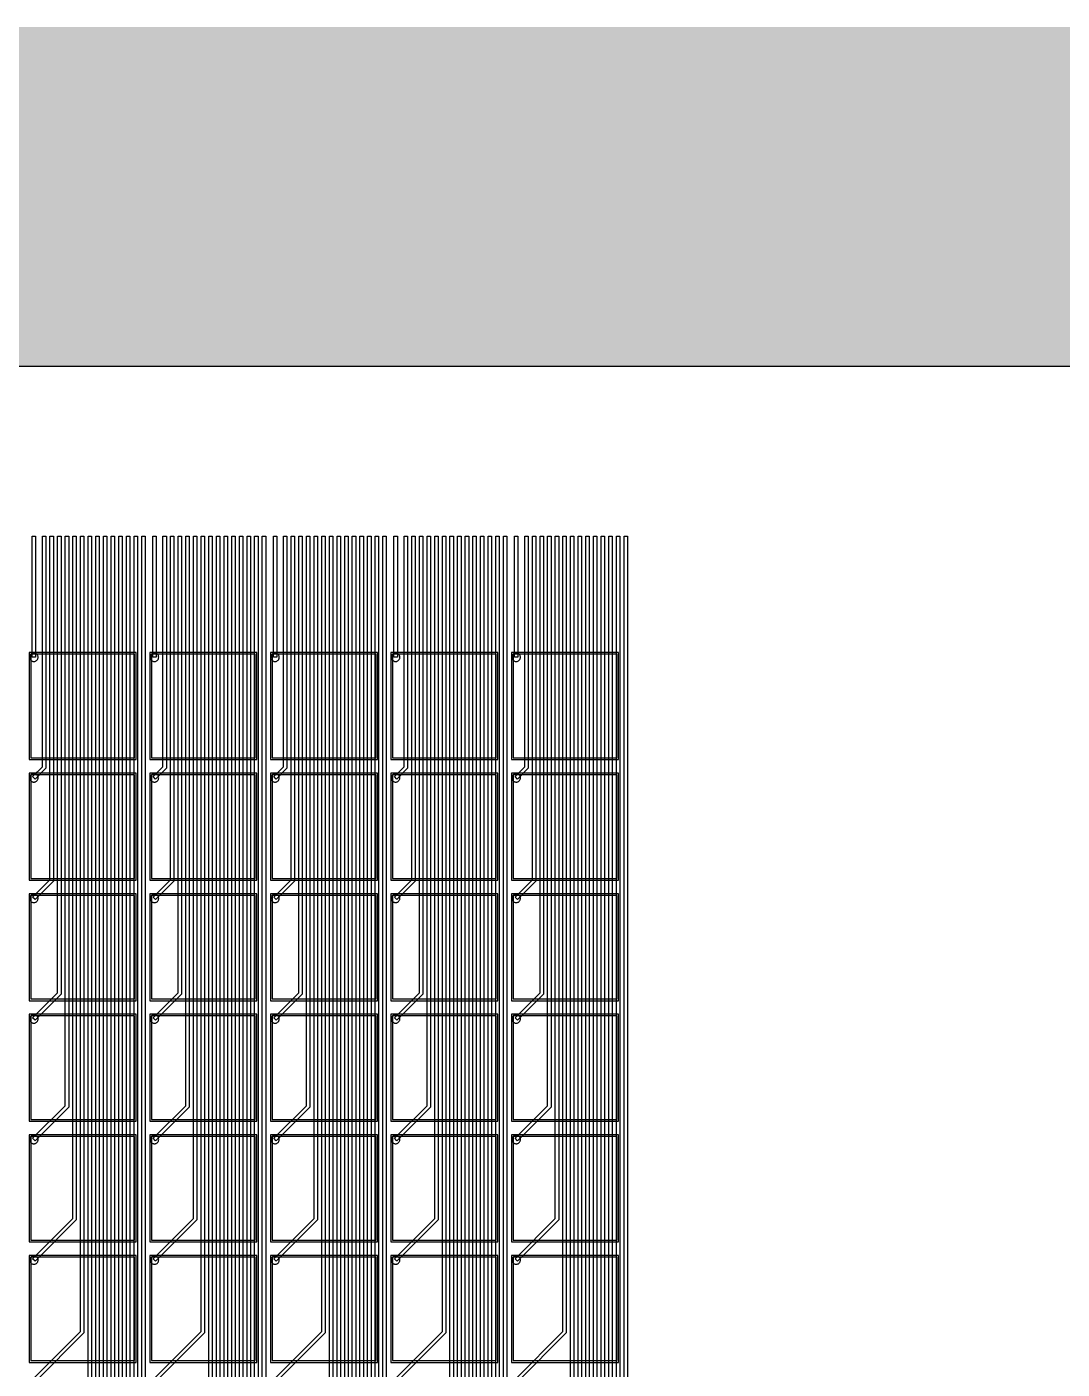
# Model space of a CAD drawing. Header units: metres. Extents: x -1210 to 4965, y 111 to 1966.
# Drawn here: x 3407 to 4016, y 1175 to 1966 of the extents above; entities that cross this region are included whole.
import ezdxf

# ---------------------------------------------------------------- set-up
doc = ezdxf.new("R2010")
doc.units = ezdxf.units.M
for name, color, linetype in [('Etching', 1, 'CONTINUOUS'), ('EtchingPad', 2, 'CONTINUOUS'), ('Metal1', 4, 'CONTINUOUS'), ('Metal2', 3, 'CONTINUOUS'), ('Polyimide', 7, 'CONTINUOUS'), ('Polyimide_Negative', 5, 'CONTINUOUS')]:
    doc.layers.add(name, color=color, linetype=linetype)

msp = doc.modelspace()

# ---------------------------------------------------------------- hatches: boundary and pattern name
at = {"layer": 'Polyimide_Negative'}
h = msp.add_hatch(color=5, dxfattribs=at)
h.paths.add_polyline_path([(-1210.25, 1965.5), (4965.25, 1965.5), (4965.25, 320), (1697, 320), (1697, 391), (-14.06, 391), (-19.65, 378.65), (-34.47, 350.95), (-51.06, 324.27), (-69.36, 298.73), (-89.29, 274.44), (-110.76, 251.51), (-133.69, 230.04), (-157.98, 210.11), (-183.52, 191.81), (-210.2, 175.22), (-237.9, 160.4), (-266.52, 147.44), (-295.92, 136.37), (-325.99, 127.25), (-356.59, 120.12), (-387.58, 115), (-418.85, 111.92), (-450.25, 110.89), (-481.65, 111.92), (-512.92, 115), (-543.91, 120.12), (-574.51, 127.25), (-604.58, 136.37), (-633.98, 147.44), (-662.6, 160.4), (-690.3, 175.22), (-716.98, 191.81), (-742.52, 210.11), (-766.81, 230.04), (-789.74, 251.51), (-811.21, 274.44), (-831.14, 298.73), (-849.44, 324.27), (-866.03, 350.95), (-880.85, 378.65), (-886.44, 391), (-1210.25, 391), (-1210.25, 1965.5)])
h.paths.add_polyline_path([(-730.25, 591), (-729.65, 572.69), (-727.85, 554.45), (-724.87, 536.37), (-720.71, 518.53), (-715.39, 501), (-708.94, 483.85), (-701.37, 467.16), (-692.74, 451), (-683.06, 435.44), (-672.39, 420.55), (-660.77, 406.38), (-648.24, 393.01), (-634.87, 380.48), (-620.7, 368.86), (-605.81, 358.19), (-590.25, 348.51), (-574.09, 339.88), (-557.4, 332.31), (-540.25, 325.86), (-522.72, 320.54), (-504.88, 316.38), (-486.8, 313.4), (-468.56, 311.6), (-450.25, 311), (-431.94, 311.6), (-413.7, 313.4), (-395.62, 316.38), (-377.78, 320.54), (-360.25, 325.86), (-343.1, 332.31), (-326.41, 339.88), (-310.25, 348.51), (-294.69, 358.19), (-279.8, 368.86), (-265.63, 380.48), (-252.26, 393.01), (-239.73, 406.38), (-228.11, 420.55), (-217.44, 435.44), (-207.76, 451), (-199.13, 467.16), (-191.56, 483.85), (-185.11, 501), (-179.79, 518.53), (-175.63, 536.37), (-172.65, 554.45), (-170.85, 572.69), (-170.25, 591), (1897, 591), (1897, 520), (3920.25, 520), (3920.86, 538.64), (3922.69, 557.2), (3925.73, 575.6), (3929.96, 593.76), (3935.37, 611.61), (3941.94, 629.06), (3949.64, 646.05), (3958.43, 662.5), (3968.28, 678.34), (3979.14, 693.5), (3990.98, 707.91), (4003.72, 721.53), (4017.34, 734.27), (4031.75, 746.11), (4046.91, 756.97), (4062.75, 766.82), (4079.2, 775.61), (4096.19, 783.31), (4113.64, 789.88), (4131.49, 795.29), (4149.65, 799.52), (4168.05, 802.56), (4186.61, 804.39), (4205.25, 805), (4223.89, 804.39), (4242.45, 802.56), (4260.85, 799.52), (4279.01, 795.29), (4296.86, 789.88), (4314.31, 783.31), (4331.3, 775.61), (4347.75, 766.82), (4363.59, 756.97), (4378.75, 746.11), (4393.16, 734.27), (4406.78, 721.53), (4419.52, 707.91), (4431.36, 693.5), (4442.22, 678.34), (4452.07, 662.5), (4460.86, 646.05), (4468.56, 629.06), (4475.13, 611.61), (4480.54, 593.76), (4484.77, 575.6), (4487.81, 557.2), (4489.64, 538.64), (4490.25, 520), (4765.25, 520), (4765.25, 1765.5), (-1010.25, 1765.5), (-1010.25, 591), (-730.25, 591)], flags=0)

# ---------------------------------------------------------------- linework, layer by layer
at = {"layer": 'Etching'}
for points in [[(3413.25, 1594.25), (3413.23, 1594.58), (3413.16, 1594.9), (3413.06, 1595.21), (3412.92, 1595.5), (3412.73, 1595.77), (3412.52, 1596.02), (3412.27, 1596.23), (3412, 1596.42), (3411.71, 1596.56), (3411.4, 1596.66), (3411.08, 1596.73), (3410.75, 1596.75), (3410.42, 1596.73), (3410.1, 1596.66), (3409.79, 1596.56), (3409.5, 1596.42), (3409.23, 1596.23), (3408.98, 1596.02), (3408.77, 1595.77), (3408.58, 1595.5), (3408.44, 1595.21), (3408.34, 1594.9), (3408.27, 1594.58), (3408.25, 1594.25), (3408.27, 1593.92), (3408.34, 1593.6), (3408.44, 1593.29), (3408.58, 1593), (3408.77, 1592.73), (3408.98, 1592.48), (3409.23, 1592.27), (3409.5, 1592.08), (3409.79, 1591.94), (3410.1, 1591.84), (3410.42, 1591.77), (3410.75, 1591.75), (3411.08, 1591.77), (3411.4, 1591.84), (3411.71, 1591.94), (3412, 1592.08), (3412.27, 1592.27), (3412.52, 1592.48), (3412.73, 1592.73), (3412.92, 1593), (3413.06, 1593.29), (3413.16, 1593.6), (3413.23, 1593.92), (3413.25, 1594.25)], [(3484.25, 1594.25), (3484.23, 1594.58), (3484.16, 1594.9), (3484.06, 1595.21), (3483.92, 1595.5), (3483.73, 1595.77), (3483.52, 1596.02), (3483.27, 1596.23), (3483, 1596.42), (3482.71, 1596.56), (3482.4, 1596.66), (3482.08, 1596.73), (3481.75, 1596.75), (3481.42, 1596.73), (3481.1, 1596.66), (3480.79, 1596.56), (3480.5, 1596.42), (3480.23, 1596.23), (3479.98, 1596.02), (3479.77, 1595.77), (3479.58, 1595.5), (3479.44, 1595.21), (3479.34, 1594.9), (3479.27, 1594.58), (3479.25, 1594.25), (3479.27, 1593.92), (3479.34, 1593.6), (3479.44, 1593.29), (3479.58, 1593), (3479.77, 1592.73), (3479.98, 1592.48), (3480.23, 1592.27), (3480.5, 1592.08), (3480.79, 1591.94), (3481.1, 1591.84), (3481.42, 1591.77), (3481.75, 1591.75), (3482.08, 1591.77), (3482.4, 1591.84), (3482.71, 1591.94), (3483, 1592.08), (3483.27, 1592.27), (3483.52, 1592.48), (3483.73, 1592.73), (3483.92, 1593), (3484.06, 1593.29), (3484.16, 1593.6), (3484.23, 1593.92), (3484.25, 1594.25)], [(3555.25, 1594.25), (3555.23, 1594.58), (3555.16, 1594.9), (3555.06, 1595.21), (3554.92, 1595.5), (3554.73, 1595.77), (3554.52, 1596.02), (3554.27, 1596.23), (3554, 1596.42), (3553.71, 1596.56), (3553.4, 1596.66), (3553.08, 1596.73), (3552.75, 1596.75), (3552.42, 1596.73), (3552.1, 1596.66), (3551.79, 1596.56), (3551.5, 1596.42), (3551.23, 1596.23), (3550.98, 1596.02), (3550.77, 1595.77), (3550.58, 1595.5), (3550.44, 1595.21), (3550.34, 1594.9), (3550.27, 1594.58), (3550.25, 1594.25), (3550.27, 1593.92), (3550.34, 1593.6), (3550.44, 1593.29), (3550.58, 1593), (3550.77, 1592.73), (3550.98, 1592.48), (3551.23, 1592.27), (3551.5, 1592.08), (3551.79, 1591.94), (3552.1, 1591.84), (3552.42, 1591.77), (3552.75, 1591.75), (3553.08, 1591.77), (3553.4, 1591.84), (3553.71, 1591.94), (3554, 1592.08), (3554.27, 1592.27), (3554.52, 1592.48), (3554.73, 1592.73), (3554.92, 1593), (3555.06, 1593.29), (3555.16, 1593.6), (3555.23, 1593.92), (3555.25, 1594.25)], [(3626.25, 1594.25), (3626.23, 1594.58), (3626.16, 1594.9), (3626.06, 1595.21), (3625.92, 1595.5), (3625.73, 1595.77), (3625.52, 1596.02), (3625.27, 1596.23), (3625, 1596.42), (3624.71, 1596.56), (3624.4, 1596.66), (3624.08, 1596.73), (3623.75, 1596.75), (3623.42, 1596.73), (3623.1, 1596.66), (3622.79, 1596.56), (3622.5, 1596.42), (3622.23, 1596.23), (3621.98, 1596.02), (3621.77, 1595.77), (3621.58, 1595.5), (3621.44, 1595.21), (3621.34, 1594.9), (3621.27, 1594.58), (3621.25, 1594.25), (3621.27, 1593.92), (3621.34, 1593.6), (3621.44, 1593.29), (3621.58, 1593), (3621.77, 1592.73), (3621.98, 1592.48), (3622.23, 1592.27), (3622.5, 1592.08), (3622.79, 1591.94), (3623.1, 1591.84), (3623.42, 1591.77), (3623.75, 1591.75), (3624.08, 1591.77), (3624.4, 1591.84), (3624.71, 1591.94), (3625, 1592.08), (3625.27, 1592.27), (3625.52, 1592.48), (3625.73, 1592.73), (3625.92, 1593), (3626.06, 1593.29), (3626.16, 1593.6), (3626.23, 1593.92), (3626.25, 1594.25)], [(3697.25, 1594.25), (3697.23, 1594.58), (3697.16, 1594.9), (3697.06, 1595.21), (3696.92, 1595.5), (3696.73, 1595.77), (3696.52, 1596.02), (3696.27, 1596.23), (3696, 1596.42), (3695.71, 1596.56), (3695.4, 1596.66), (3695.08, 1596.73), (3694.75, 1596.75), (3694.42, 1596.73), (3694.1, 1596.66), (3693.79, 1596.56), (3693.5, 1596.42), (3693.23, 1596.23), (3692.98, 1596.02), (3692.77, 1595.77), (3692.58, 1595.5), (3692.44, 1595.21), (3692.34, 1594.9), (3692.27, 1594.58), (3692.25, 1594.25), (3692.27, 1593.92), (3692.34, 1593.6), (3692.44, 1593.29), (3692.58, 1593), (3692.77, 1592.73), (3692.98, 1592.48), (3693.23, 1592.27), (3693.5, 1592.08), (3693.79, 1591.94), (3694.1, 1591.84), (3694.42, 1591.77), (3694.75, 1591.75), (3695.08, 1591.77), (3695.4, 1591.84), (3695.71, 1591.94), (3696, 1592.08), (3696.27, 1592.27), (3696.52, 1592.48), (3696.73, 1592.73), (3696.92, 1593), (3697.06, 1593.29), (3697.16, 1593.6), (3697.23, 1593.92), (3697.25, 1594.25)], [(3413.25, 1523.25), (3413.23, 1523.58), (3413.16, 1523.9), (3413.06, 1524.21), (3412.92, 1524.5), (3412.73, 1524.77), (3412.52, 1525.02), (3412.27, 1525.23), (3412, 1525.42), (3411.71, 1525.56), (3411.4, 1525.66), (3411.08, 1525.73), (3410.75, 1525.75), (3410.42, 1525.73), (3410.1, 1525.66), (3409.79, 1525.56), (3409.5, 1525.42), (3409.23, 1525.23), (3408.98, 1525.02), (3408.77, 1524.77), (3408.58, 1524.5), (3408.44, 1524.21), (3408.34, 1523.9), (3408.27, 1523.58), (3408.25, 1523.25), (3408.27, 1522.92), (3408.34, 1522.6), (3408.44, 1522.29), (3408.58, 1522), (3408.77, 1521.73), (3408.98, 1521.48), (3409.23, 1521.27), (3409.5, 1521.08), (3409.79, 1520.94), (3410.1, 1520.84), (3410.42, 1520.77), (3410.75, 1520.75), (3411.08, 1520.77), (3411.4, 1520.84), (3411.71, 1520.94), (3412, 1521.08), (3412.27, 1521.27), (3412.52, 1521.48), (3412.73, 1521.73), (3412.92, 1522), (3413.06, 1522.29), (3413.16, 1522.6), (3413.23, 1522.92), (3413.25, 1523.25)], [(3484.25, 1523.25), (3484.23, 1523.58), (3484.16, 1523.9), (3484.06, 1524.21), (3483.92, 1524.5), (3483.73, 1524.77), (3483.52, 1525.02), (3483.27, 1525.23), (3483, 1525.42), (3482.71, 1525.56), (3482.4, 1525.66), (3482.08, 1525.73), (3481.75, 1525.75), (3481.42, 1525.73), (3481.1, 1525.66), (3480.79, 1525.56), (3480.5, 1525.42), (3480.23, 1525.23), (3479.98, 1525.02), (3479.77, 1524.77), (3479.58, 1524.5), (3479.44, 1524.21), (3479.34, 1523.9), (3479.27, 1523.58), (3479.25, 1523.25), (3479.27, 1522.92), (3479.34, 1522.6), (3479.44, 1522.29), (3479.58, 1522), (3479.77, 1521.73), (3479.98, 1521.48), (3480.23, 1521.27), (3480.5, 1521.08), (3480.79, 1520.94), (3481.1, 1520.84), (3481.42, 1520.77), (3481.75, 1520.75), (3482.08, 1520.77), (3482.4, 1520.84), (3482.71, 1520.94), (3483, 1521.08), (3483.27, 1521.27), (3483.52, 1521.48), (3483.73, 1521.73), (3483.92, 1522), (3484.06, 1522.29), (3484.16, 1522.6), (3484.23, 1522.92), (3484.25, 1523.25)], [(3555.25, 1523.25), (3555.23, 1523.58), (3555.16, 1523.9), (3555.06, 1524.21), (3554.92, 1524.5), (3554.73, 1524.77), (3554.52, 1525.02), (3554.27, 1525.23), (3554, 1525.42), (3553.71, 1525.56), (3553.4, 1525.66), (3553.08, 1525.73), (3552.75, 1525.75), (3552.42, 1525.73), (3552.1, 1525.66), (3551.79, 1525.56), (3551.5, 1525.42), (3551.23, 1525.23), (3550.98, 1525.02), (3550.77, 1524.77), (3550.58, 1524.5), (3550.44, 1524.21), (3550.34, 1523.9), (3550.27, 1523.58), (3550.25, 1523.25), (3550.27, 1522.92), (3550.34, 1522.6), (3550.44, 1522.29), (3550.58, 1522), (3550.77, 1521.73), (3550.98, 1521.48), (3551.23, 1521.27), (3551.5, 1521.08), (3551.79, 1520.94), (3552.1, 1520.84), (3552.42, 1520.77), (3552.75, 1520.75), (3553.08, 1520.77), (3553.4, 1520.84), (3553.71, 1520.94), (3554, 1521.08), (3554.27, 1521.27), (3554.52, 1521.48), (3554.73, 1521.73), (3554.92, 1522), (3555.06, 1522.29), (3555.16, 1522.6), (3555.23, 1522.92), (3555.25, 1523.25)], [(3626.25, 1523.25), (3626.23, 1523.58), (3626.16, 1523.9), (3626.06, 1524.21), (3625.92, 1524.5), (3625.73, 1524.77), (3625.52, 1525.02), (3625.27, 1525.23), (3625, 1525.42), (3624.71, 1525.56), (3624.4, 1525.66), (3624.08, 1525.73), (3623.75, 1525.75), (3623.42, 1525.73), (3623.1, 1525.66), (3622.79, 1525.56), (3622.5, 1525.42), (3622.23, 1525.23), (3621.98, 1525.02), (3621.77, 1524.77), (3621.58, 1524.5), (3621.44, 1524.21), (3621.34, 1523.9), (3621.27, 1523.58), (3621.25, 1523.25), (3621.27, 1522.92), (3621.34, 1522.6), (3621.44, 1522.29), (3621.58, 1522), (3621.77, 1521.73), (3621.98, 1521.48), (3622.23, 1521.27), (3622.5, 1521.08), (3622.79, 1520.94), (3623.1, 1520.84), (3623.42, 1520.77), (3623.75, 1520.75), (3624.08, 1520.77), (3624.4, 1520.84), (3624.71, 1520.94), (3625, 1521.08), (3625.27, 1521.27), (3625.52, 1521.48), (3625.73, 1521.73), (3625.92, 1522), (3626.06, 1522.29), (3626.16, 1522.6), (3626.23, 1522.92), (3626.25, 1523.25)], [(3697.25, 1523.25), (3697.23, 1523.58), (3697.16, 1523.9), (3697.06, 1524.21), (3696.92, 1524.5), (3696.73, 1524.77), (3696.52, 1525.02), (3696.27, 1525.23), (3696, 1525.42), (3695.71, 1525.56), (3695.4, 1525.66), (3695.08, 1525.73), (3694.75, 1525.75), (3694.42, 1525.73), (3694.1, 1525.66), (3693.79, 1525.56), (3693.5, 1525.42), (3693.23, 1525.23), (3692.98, 1525.02), (3692.77, 1524.77), (3692.58, 1524.5), (3692.44, 1524.21), (3692.34, 1523.9), (3692.27, 1523.58), (3692.25, 1523.25), (3692.27, 1522.92), (3692.34, 1522.6), (3692.44, 1522.29), (3692.58, 1522), (3692.77, 1521.73), (3692.98, 1521.48), (3693.23, 1521.27), (3693.5, 1521.08), (3693.79, 1520.94), (3694.1, 1520.84), (3694.42, 1520.77), (3694.75, 1520.75), (3695.08, 1520.77), (3695.4, 1520.84), (3695.71, 1520.94), (3696, 1521.08), (3696.27, 1521.27), (3696.52, 1521.48), (3696.73, 1521.73), (3696.92, 1522), (3697.06, 1522.29), (3697.16, 1522.6), (3697.23, 1522.92), (3697.25, 1523.25)], [(3413.25, 1452.25), (3413.23, 1452.58), (3413.16, 1452.9), (3413.06, 1453.21), (3412.92, 1453.5), (3412.73, 1453.77), (3412.52, 1454.02), (3412.27, 1454.23), (3412, 1454.42), (3411.71, 1454.56), (3411.4, 1454.66), (3411.08, 1454.73), (3410.75, 1454.75), (3410.42, 1454.73), (3410.1, 1454.66), (3409.79, 1454.56), (3409.5, 1454.42), (3409.23, 1454.23), (3408.98, 1454.02), (3408.77, 1453.77), (3408.58, 1453.5), (3408.44, 1453.21), (3408.34, 1452.9), (3408.27, 1452.58), (3408.25, 1452.25), (3408.27, 1451.92), (3408.34, 1451.6), (3408.44, 1451.29), (3408.58, 1451), (3408.77, 1450.73), (3408.98, 1450.48), (3409.23, 1450.27), (3409.5, 1450.08), (3409.79, 1449.94), (3410.1, 1449.84), (3410.42, 1449.77), (3410.75, 1449.75), (3411.08, 1449.77), (3411.4, 1449.84), (3411.71, 1449.94), (3412, 1450.08), (3412.27, 1450.27), (3412.52, 1450.48), (3412.73, 1450.73), (3412.92, 1451), (3413.06, 1451.29), (3413.16, 1451.6), (3413.23, 1451.92), (3413.25, 1452.25)], [(3484.25, 1452.25), (3484.23, 1452.58), (3484.16, 1452.9), (3484.06, 1453.21), (3483.92, 1453.5), (3483.73, 1453.77), (3483.52, 1454.02), (3483.27, 1454.23), (3483, 1454.42), (3482.71, 1454.56), (3482.4, 1454.66), (3482.08, 1454.73), (3481.75, 1454.75), (3481.42, 1454.73), (3481.1, 1454.66), (3480.79, 1454.56), (3480.5, 1454.42), (3480.23, 1454.23), (3479.98, 1454.02), (3479.77, 1453.77), (3479.58, 1453.5), (3479.44, 1453.21), (3479.34, 1452.9), (3479.27, 1452.58), (3479.25, 1452.25), (3479.27, 1451.92), (3479.34, 1451.6), (3479.44, 1451.29), (3479.58, 1451), (3479.77, 1450.73), (3479.98, 1450.48), (3480.23, 1450.27), (3480.5, 1450.08), (3480.79, 1449.94), (3481.1, 1449.84), (3481.42, 1449.77), (3481.75, 1449.75), (3482.08, 1449.77), (3482.4, 1449.84), (3482.71, 1449.94), (3483, 1450.08), (3483.27, 1450.27), (3483.52, 1450.48), (3483.73, 1450.73), (3483.92, 1451), (3484.06, 1451.29), (3484.16, 1451.6), (3484.23, 1451.92), (3484.25, 1452.25)], [(3555.25, 1452.25), (3555.23, 1452.58), (3555.16, 1452.9), (3555.06, 1453.21), (3554.92, 1453.5), (3554.73, 1453.77), (3554.52, 1454.02), (3554.27, 1454.23), (3554, 1454.42), (3553.71, 1454.56), (3553.4, 1454.66), (3553.08, 1454.73), (3552.75, 1454.75), (3552.42, 1454.73), (3552.1, 1454.66), (3551.79, 1454.56), (3551.5, 1454.42), (3551.23, 1454.23), (3550.98, 1454.02), (3550.77, 1453.77), (3550.58, 1453.5), (3550.44, 1453.21), (3550.34, 1452.9), (3550.27, 1452.58), (3550.25, 1452.25), (3550.27, 1451.92), (3550.34, 1451.6), (3550.44, 1451.29), (3550.58, 1451), (3550.77, 1450.73), (3550.98, 1450.48), (3551.23, 1450.27), (3551.5, 1450.08), (3551.79, 1449.94), (3552.1, 1449.84), (3552.42, 1449.77), (3552.75, 1449.75), (3553.08, 1449.77), (3553.4, 1449.84), (3553.71, 1449.94), (3554, 1450.08), (3554.27, 1450.27), (3554.52, 1450.48), (3554.73, 1450.73), (3554.92, 1451), (3555.06, 1451.29), (3555.16, 1451.6), (3555.23, 1451.92), (3555.25, 1452.25)], [(3626.25, 1452.25), (3626.23, 1452.58), (3626.16, 1452.9), (3626.06, 1453.21), (3625.92, 1453.5), (3625.73, 1453.77), (3625.52, 1454.02), (3625.27, 1454.23), (3625, 1454.42), (3624.71, 1454.56), (3624.4, 1454.66), (3624.08, 1454.73), (3623.75, 1454.75), (3623.42, 1454.73), (3623.1, 1454.66), (3622.79, 1454.56), (3622.5, 1454.42), (3622.23, 1454.23), (3621.98, 1454.02), (3621.77, 1453.77), (3621.58, 1453.5), (3621.44, 1453.21), (3621.34, 1452.9), (3621.27, 1452.58), (3621.25, 1452.25), (3621.27, 1451.92), (3621.34, 1451.6), (3621.44, 1451.29), (3621.58, 1451), (3621.77, 1450.73), (3621.98, 1450.48), (3622.23, 1450.27), (3622.5, 1450.08), (3622.79, 1449.94), (3623.1, 1449.84), (3623.42, 1449.77), (3623.75, 1449.75), (3624.08, 1449.77), (3624.4, 1449.84), (3624.71, 1449.94), (3625, 1450.08), (3625.27, 1450.27), (3625.52, 1450.48), (3625.73, 1450.73), (3625.92, 1451), (3626.06, 1451.29), (3626.16, 1451.6), (3626.23, 1451.92), (3626.25, 1452.25)], [(3697.25, 1452.25), (3697.23, 1452.58), (3697.16, 1452.9), (3697.06, 1453.21), (3696.92, 1453.5), (3696.73, 1453.77), (3696.52, 1454.02), (3696.27, 1454.23), (3696, 1454.42), (3695.71, 1454.56), (3695.4, 1454.66), (3695.08, 1454.73), (3694.75, 1454.75), (3694.42, 1454.73), (3694.1, 1454.66), (3693.79, 1454.56), (3693.5, 1454.42), (3693.23, 1454.23), (3692.98, 1454.02), (3692.77, 1453.77), (3692.58, 1453.5), (3692.44, 1453.21), (3692.34, 1452.9), (3692.27, 1452.58), (3692.25, 1452.25), (3692.27, 1451.92), (3692.34, 1451.6), (3692.44, 1451.29), (3692.58, 1451), (3692.77, 1450.73), (3692.98, 1450.48), (3693.23, 1450.27), (3693.5, 1450.08), (3693.79, 1449.94), (3694.1, 1449.84), (3694.42, 1449.77), (3694.75, 1449.75), (3695.08, 1449.77), (3695.4, 1449.84), (3695.71, 1449.94), (3696, 1450.08), (3696.27, 1450.27), (3696.52, 1450.48), (3696.73, 1450.73), (3696.92, 1451), (3697.06, 1451.29), (3697.16, 1451.6), (3697.23, 1451.92), (3697.25, 1452.25)], [(3413.25, 1381.25), (3413.23, 1381.58), (3413.16, 1381.9), (3413.06, 1382.21), (3412.92, 1382.5), (3412.73, 1382.77), (3412.52, 1383.02), (3412.27, 1383.23), (3412, 1383.42), (3411.71, 1383.56), (3411.4, 1383.66), (3411.08, 1383.73), (3410.75, 1383.75), (3410.42, 1383.73), (3410.1, 1383.66), (3409.79, 1383.56), (3409.5, 1383.42), (3409.23, 1383.23), (3408.98, 1383.02), (3408.77, 1382.77), (3408.58, 1382.5), (3408.44, 1382.21), (3408.34, 1381.9), (3408.27, 1381.58), (3408.25, 1381.25), (3408.27, 1380.92), (3408.34, 1380.6), (3408.44, 1380.29), (3408.58, 1380), (3408.77, 1379.73), (3408.98, 1379.48), (3409.23, 1379.27), (3409.5, 1379.08), (3409.79, 1378.94), (3410.1, 1378.84), (3410.42, 1378.77), (3410.75, 1378.75), (3411.08, 1378.77), (3411.4, 1378.84), (3411.71, 1378.94), (3412, 1379.08), (3412.27, 1379.27), (3412.52, 1379.48), (3412.73, 1379.73), (3412.92, 1380), (3413.06, 1380.29), (3413.16, 1380.6), (3413.23, 1380.92), (3413.25, 1381.25)], [(3484.25, 1381.25), (3484.23, 1381.58), (3484.16, 1381.9), (3484.06, 1382.21), (3483.92, 1382.5), (3483.73, 1382.77), (3483.52, 1383.02), (3483.27, 1383.23), (3483, 1383.42), (3482.71, 1383.56), (3482.4, 1383.66), (3482.08, 1383.73), (3481.75, 1383.75), (3481.42, 1383.73), (3481.1, 1383.66), (3480.79, 1383.56), (3480.5, 1383.42), (3480.23, 1383.23), (3479.98, 1383.02), (3479.77, 1382.77), (3479.58, 1382.5), (3479.44, 1382.21), (3479.34, 1381.9), (3479.27, 1381.58), (3479.25, 1381.25), (3479.27, 1380.92), (3479.34, 1380.6), (3479.44, 1380.29), (3479.58, 1380), (3479.77, 1379.73), (3479.98, 1379.48), (3480.23, 1379.27), (3480.5, 1379.08), (3480.79, 1378.94), (3481.1, 1378.84), (3481.42, 1378.77), (3481.75, 1378.75), (3482.08, 1378.77), (3482.4, 1378.84), (3482.71, 1378.94), (3483, 1379.08), (3483.27, 1379.27), (3483.52, 1379.48), (3483.73, 1379.73), (3483.92, 1380), (3484.06, 1380.29), (3484.16, 1380.6), (3484.23, 1380.92), (3484.25, 1381.25)], [(3555.25, 1381.25), (3555.23, 1381.58), (3555.16, 1381.9), (3555.06, 1382.21), (3554.92, 1382.5), (3554.73, 1382.77), (3554.52, 1383.02), (3554.27, 1383.23), (3554, 1383.42), (3553.71, 1383.56), (3553.4, 1383.66), (3553.08, 1383.73), (3552.75, 1383.75), (3552.42, 1383.73), (3552.1, 1383.66), (3551.79, 1383.56), (3551.5, 1383.42), (3551.23, 1383.23), (3550.98, 1383.02), (3550.77, 1382.77), (3550.58, 1382.5), (3550.44, 1382.21), (3550.34, 1381.9), (3550.27, 1381.58), (3550.25, 1381.25), (3550.27, 1380.92), (3550.34, 1380.6), (3550.44, 1380.29), (3550.58, 1380), (3550.77, 1379.73), (3550.98, 1379.48), (3551.23, 1379.27), (3551.5, 1379.08), (3551.79, 1378.94), (3552.1, 1378.84), (3552.42, 1378.77), (3552.75, 1378.75), (3553.08, 1378.77), (3553.4, 1378.84), (3553.71, 1378.94), (3554, 1379.08), (3554.27, 1379.27), (3554.52, 1379.48), (3554.73, 1379.73), (3554.92, 1380), (3555.06, 1380.29), (3555.16, 1380.6), (3555.23, 1380.92), (3555.25, 1381.25)], [(3626.25, 1381.25), (3626.23, 1381.58), (3626.16, 1381.9), (3626.06, 1382.21), (3625.92, 1382.5), (3625.73, 1382.77), (3625.52, 1383.02), (3625.27, 1383.23), (3625, 1383.42), (3624.71, 1383.56), (3624.4, 1383.66), (3624.08, 1383.73), (3623.75, 1383.75), (3623.42, 1383.73), (3623.1, 1383.66), (3622.79, 1383.56), (3622.5, 1383.42), (3622.23, 1383.23), (3621.98, 1383.02), (3621.77, 1382.77), (3621.58, 1382.5), (3621.44, 1382.21), (3621.34, 1381.9), (3621.27, 1381.58), (3621.25, 1381.25), (3621.27, 1380.92), (3621.34, 1380.6), (3621.44, 1380.29), (3621.58, 1380), (3621.77, 1379.73), (3621.98, 1379.48), (3622.23, 1379.27), (3622.5, 1379.08), (3622.79, 1378.94), (3623.1, 1378.84), (3623.42, 1378.77), (3623.75, 1378.75), (3624.08, 1378.77), (3624.4, 1378.84), (3624.71, 1378.94), (3625, 1379.08), (3625.27, 1379.27), (3625.52, 1379.48), (3625.73, 1379.73), (3625.92, 1380), (3626.06, 1380.29), (3626.16, 1380.6), (3626.23, 1380.92), (3626.25, 1381.25)], [(3697.25, 1381.25), (3697.23, 1381.58), (3697.16, 1381.9), (3697.06, 1382.21), (3696.92, 1382.5), (3696.73, 1382.77), (3696.52, 1383.02), (3696.27, 1383.23), (3696, 1383.42), (3695.71, 1383.56), (3695.4, 1383.66), (3695.08, 1383.73), (3694.75, 1383.75), (3694.42, 1383.73), (3694.1, 1383.66), (3693.79, 1383.56), (3693.5, 1383.42), (3693.23, 1383.23), (3692.98, 1383.02), (3692.77, 1382.77), (3692.58, 1382.5), (3692.44, 1382.21), (3692.34, 1381.9), (3692.27, 1381.58), (3692.25, 1381.25), (3692.27, 1380.92), (3692.34, 1380.6), (3692.44, 1380.29), (3692.58, 1380), (3692.77, 1379.73), (3692.98, 1379.48), (3693.23, 1379.27), (3693.5, 1379.08), (3693.79, 1378.94), (3694.1, 1378.84), (3694.42, 1378.77), (3694.75, 1378.75), (3695.08, 1378.77), (3695.4, 1378.84), (3695.71, 1378.94), (3696, 1379.08), (3696.27, 1379.27), (3696.52, 1379.48), (3696.73, 1379.73), (3696.92, 1380), (3697.06, 1380.29), (3697.16, 1380.6), (3697.23, 1380.92), (3697.25, 1381.25)], [(3413.25, 1310.25), (3413.23, 1310.58), (3413.16, 1310.9), (3413.06, 1311.21), (3412.92, 1311.5), (3412.73, 1311.77), (3412.52, 1312.02), (3412.27, 1312.23), (3412, 1312.42), (3411.71, 1312.56), (3411.4, 1312.66), (3411.08, 1312.73), (3410.75, 1312.75), (3410.42, 1312.73), (3410.1, 1312.66), (3409.79, 1312.56), (3409.5, 1312.42), (3409.23, 1312.23), (3408.98, 1312.02), (3408.77, 1311.77), (3408.58, 1311.5), (3408.44, 1311.21), (3408.34, 1310.9), (3408.27, 1310.58), (3408.25, 1310.25), (3408.27, 1309.92), (3408.34, 1309.6), (3408.44, 1309.29), (3408.58, 1309), (3408.77, 1308.73), (3408.98, 1308.48), (3409.23, 1308.27), (3409.5, 1308.08), (3409.79, 1307.94), (3410.1, 1307.84), (3410.42, 1307.77), (3410.75, 1307.75), (3411.08, 1307.77), (3411.4, 1307.84), (3411.71, 1307.94), (3412, 1308.08), (3412.27, 1308.27), (3412.52, 1308.48), (3412.73, 1308.73), (3412.92, 1309), (3413.06, 1309.29), (3413.16, 1309.6), (3413.23, 1309.92), (3413.25, 1310.25)], [(3484.25, 1310.25), (3484.23, 1310.58), (3484.16, 1310.9), (3484.06, 1311.21), (3483.92, 1311.5), (3483.73, 1311.77), (3483.52, 1312.02), (3483.27, 1312.23), (3483, 1312.42), (3482.71, 1312.56), (3482.4, 1312.66), (3482.08, 1312.73), (3481.75, 1312.75), (3481.42, 1312.73), (3481.1, 1312.66), (3480.79, 1312.56), (3480.5, 1312.42), (3480.23, 1312.23), (3479.98, 1312.02), (3479.77, 1311.77), (3479.58, 1311.5), (3479.44, 1311.21), (3479.34, 1310.9), (3479.27, 1310.58), (3479.25, 1310.25), (3479.27, 1309.92), (3479.34, 1309.6), (3479.44, 1309.29), (3479.58, 1309), (3479.77, 1308.73), (3479.98, 1308.48), (3480.23, 1308.27), (3480.5, 1308.08), (3480.79, 1307.94), (3481.1, 1307.84), (3481.42, 1307.77), (3481.75, 1307.75), (3482.08, 1307.77), (3482.4, 1307.84), (3482.71, 1307.94), (3483, 1308.08), (3483.27, 1308.27), (3483.52, 1308.48), (3483.73, 1308.73), (3483.92, 1309), (3484.06, 1309.29), (3484.16, 1309.6), (3484.23, 1309.92), (3484.25, 1310.25)], [(3555.25, 1310.25), (3555.23, 1310.58), (3555.16, 1310.9), (3555.06, 1311.21), (3554.92, 1311.5), (3554.73, 1311.77), (3554.52, 1312.02), (3554.27, 1312.23), (3554, 1312.42), (3553.71, 1312.56), (3553.4, 1312.66), (3553.08, 1312.73), (3552.75, 1312.75), (3552.42, 1312.73), (3552.1, 1312.66), (3551.79, 1312.56), (3551.5, 1312.42), (3551.23, 1312.23), (3550.98, 1312.02), (3550.77, 1311.77), (3550.58, 1311.5), (3550.44, 1311.21), (3550.34, 1310.9), (3550.27, 1310.58), (3550.25, 1310.25), (3550.27, 1309.92), (3550.34, 1309.6), (3550.44, 1309.29), (3550.58, 1309), (3550.77, 1308.73), (3550.98, 1308.48), (3551.23, 1308.27), (3551.5, 1308.08), (3551.79, 1307.94), (3552.1, 1307.84), (3552.42, 1307.77), (3552.75, 1307.75), (3553.08, 1307.77), (3553.4, 1307.84), (3553.71, 1307.94), (3554, 1308.08), (3554.27, 1308.27), (3554.52, 1308.48), (3554.73, 1308.73), (3554.92, 1309), (3555.06, 1309.29), (3555.16, 1309.6), (3555.23, 1309.92), (3555.25, 1310.25)], [(3626.25, 1310.25), (3626.23, 1310.58), (3626.16, 1310.9), (3626.06, 1311.21), (3625.92, 1311.5), (3625.73, 1311.77), (3625.52, 1312.02), (3625.27, 1312.23), (3625, 1312.42), (3624.71, 1312.56), (3624.4, 1312.66), (3624.08, 1312.73), (3623.75, 1312.75), (3623.42, 1312.73), (3623.1, 1312.66), (3622.79, 1312.56), (3622.5, 1312.42), (3622.23, 1312.23), (3621.98, 1312.02), (3621.77, 1311.77), (3621.58, 1311.5), (3621.44, 1311.21), (3621.34, 1310.9), (3621.27, 1310.58), (3621.25, 1310.25), (3621.27, 1309.92), (3621.34, 1309.6), (3621.44, 1309.29), (3621.58, 1309), (3621.77, 1308.73), (3621.98, 1308.48), (3622.23, 1308.27), (3622.5, 1308.08), (3622.79, 1307.94), (3623.1, 1307.84), (3623.42, 1307.77), (3623.75, 1307.75), (3624.08, 1307.77), (3624.4, 1307.84), (3624.71, 1307.94), (3625, 1308.08), (3625.27, 1308.27), (3625.52, 1308.48), (3625.73, 1308.73), (3625.92, 1309), (3626.06, 1309.29), (3626.16, 1309.6), (3626.23, 1309.92), (3626.25, 1310.25)], [(3697.25, 1310.25), (3697.23, 1310.58), (3697.16, 1310.9), (3697.06, 1311.21), (3696.92, 1311.5), (3696.73, 1311.77), (3696.52, 1312.02), (3696.27, 1312.23), (3696, 1312.42), (3695.71, 1312.56), (3695.4, 1312.66), (3695.08, 1312.73), (3694.75, 1312.75), (3694.42, 1312.73), (3694.1, 1312.66), (3693.79, 1312.56), (3693.5, 1312.42), (3693.23, 1312.23), (3692.98, 1312.02), (3692.77, 1311.77), (3692.58, 1311.5), (3692.44, 1311.21), (3692.34, 1310.9), (3692.27, 1310.58), (3692.25, 1310.25), (3692.27, 1309.92), (3692.34, 1309.6), (3692.44, 1309.29), (3692.58, 1309), (3692.77, 1308.73), (3692.98, 1308.48), (3693.23, 1308.27), (3693.5, 1308.08), (3693.79, 1307.94), (3694.1, 1307.84), (3694.42, 1307.77), (3694.75, 1307.75), (3695.08, 1307.77), (3695.4, 1307.84), (3695.71, 1307.94), (3696, 1308.08), (3696.27, 1308.27), (3696.52, 1308.48), (3696.73, 1308.73), (3696.92, 1309), (3697.06, 1309.29), (3697.16, 1309.6), (3697.23, 1309.92), (3697.25, 1310.25)], [(3413.25, 1239.25), (3413.23, 1239.58), (3413.16, 1239.9), (3413.06, 1240.21), (3412.92, 1240.5), (3412.73, 1240.77), (3412.52, 1241.02), (3412.27, 1241.23), (3412, 1241.42), (3411.71, 1241.56), (3411.4, 1241.66), (3411.08, 1241.73), (3410.75, 1241.75), (3410.42, 1241.73), (3410.1, 1241.66), (3409.79, 1241.56), (3409.5, 1241.42), (3409.23, 1241.23), (3408.98, 1241.02), (3408.77, 1240.77), (3408.58, 1240.5), (3408.44, 1240.21), (3408.34, 1239.9), (3408.27, 1239.58), (3408.25, 1239.25), (3408.27, 1238.92), (3408.34, 1238.6), (3408.44, 1238.29), (3408.58, 1238), (3408.77, 1237.73), (3408.98, 1237.48), (3409.23, 1237.27), (3409.5, 1237.08), (3409.79, 1236.94), (3410.1, 1236.84), (3410.42, 1236.77), (3410.75, 1236.75), (3411.08, 1236.77), (3411.4, 1236.84), (3411.71, 1236.94), (3412, 1237.08), (3412.27, 1237.27), (3412.52, 1237.48), (3412.73, 1237.73), (3412.92, 1238), (3413.06, 1238.29), (3413.16, 1238.6), (3413.23, 1238.92), (3413.25, 1239.25)], [(3484.25, 1239.25), (3484.23, 1239.58), (3484.16, 1239.9), (3484.06, 1240.21), (3483.92, 1240.5), (3483.73, 1240.77), (3483.52, 1241.02), (3483.27, 1241.23), (3483, 1241.42), (3482.71, 1241.56), (3482.4, 1241.66), (3482.08, 1241.73), (3481.75, 1241.75), (3481.42, 1241.73), (3481.1, 1241.66), (3480.79, 1241.56), (3480.5, 1241.42), (3480.23, 1241.23), (3479.98, 1241.02), (3479.77, 1240.77), (3479.58, 1240.5), (3479.44, 1240.21), (3479.34, 1239.9), (3479.27, 1239.58), (3479.25, 1239.25), (3479.27, 1238.92), (3479.34, 1238.6), (3479.44, 1238.29), (3479.58, 1238), (3479.77, 1237.73), (3479.98, 1237.48), (3480.23, 1237.27), (3480.5, 1237.08), (3480.79, 1236.94), (3481.1, 1236.84), (3481.42, 1236.77), (3481.75, 1236.75), (3482.08, 1236.77), (3482.4, 1236.84), (3482.71, 1236.94), (3483, 1237.08), (3483.27, 1237.27), (3483.52, 1237.48), (3483.73, 1237.73), (3483.92, 1238), (3484.06, 1238.29), (3484.16, 1238.6), (3484.23, 1238.92), (3484.25, 1239.25)], [(3555.25, 1239.25), (3555.23, 1239.58), (3555.16, 1239.9), (3555.06, 1240.21), (3554.92, 1240.5), (3554.73, 1240.77), (3554.52, 1241.02), (3554.27, 1241.23), (3554, 1241.42), (3553.71, 1241.56), (3553.4, 1241.66), (3553.08, 1241.73), (3552.75, 1241.75), (3552.42, 1241.73), (3552.1, 1241.66), (3551.79, 1241.56), (3551.5, 1241.42), (3551.23, 1241.23), (3550.98, 1241.02), (3550.77, 1240.77), (3550.58, 1240.5), (3550.44, 1240.21), (3550.34, 1239.9), (3550.27, 1239.58), (3550.25, 1239.25), (3550.27, 1238.92), (3550.34, 1238.6), (3550.44, 1238.29), (3550.58, 1238), (3550.77, 1237.73), (3550.98, 1237.48), (3551.23, 1237.27), (3551.5, 1237.08), (3551.79, 1236.94), (3552.1, 1236.84), (3552.42, 1236.77), (3552.75, 1236.75), (3553.08, 1236.77), (3553.4, 1236.84), (3553.71, 1236.94), (3554, 1237.08), (3554.27, 1237.27), (3554.52, 1237.48), (3554.73, 1237.73), (3554.92, 1238), (3555.06, 1238.29), (3555.16, 1238.6), (3555.23, 1238.92), (3555.25, 1239.25)], [(3626.25, 1239.25), (3626.23, 1239.58), (3626.16, 1239.9), (3626.06, 1240.21), (3625.92, 1240.5), (3625.73, 1240.77), (3625.52, 1241.02), (3625.27, 1241.23), (3625, 1241.42), (3624.71, 1241.56), (3624.4, 1241.66), (3624.08, 1241.73), (3623.75, 1241.75), (3623.42, 1241.73), (3623.1, 1241.66), (3622.79, 1241.56), (3622.5, 1241.42), (3622.23, 1241.23), (3621.98, 1241.02), (3621.77, 1240.77), (3621.58, 1240.5), (3621.44, 1240.21), (3621.34, 1239.9), (3621.27, 1239.58), (3621.25, 1239.25), (3621.27, 1238.92), (3621.34, 1238.6), (3621.44, 1238.29), (3621.58, 1238), (3621.77, 1237.73), (3621.98, 1237.48), (3622.23, 1237.27), (3622.5, 1237.08), (3622.79, 1236.94), (3623.1, 1236.84), (3623.42, 1236.77), (3623.75, 1236.75), (3624.08, 1236.77), (3624.4, 1236.84), (3624.71, 1236.94), (3625, 1237.08), (3625.27, 1237.27), (3625.52, 1237.48), (3625.73, 1237.73), (3625.92, 1238), (3626.06, 1238.29), (3626.16, 1238.6), (3626.23, 1238.92), (3626.25, 1239.25)], [(3697.25, 1239.25), (3697.23, 1239.58), (3697.16, 1239.9), (3697.06, 1240.21), (3696.92, 1240.5), (3696.73, 1240.77), (3696.52, 1241.02), (3696.27, 1241.23), (3696, 1241.42), (3695.71, 1241.56), (3695.4, 1241.66), (3695.08, 1241.73), (3694.75, 1241.75), (3694.42, 1241.73), (3694.1, 1241.66), (3693.79, 1241.56), (3693.5, 1241.42), (3693.23, 1241.23), (3692.98, 1241.02), (3692.77, 1240.77), (3692.58, 1240.5), (3692.44, 1240.21), (3692.34, 1239.9), (3692.27, 1239.58), (3692.25, 1239.25), (3692.27, 1238.92), (3692.34, 1238.6), (3692.44, 1238.29), (3692.58, 1238), (3692.77, 1237.73), (3692.98, 1237.48), (3693.23, 1237.27), (3693.5, 1237.08), (3693.79, 1236.94), (3694.1, 1236.84), (3694.42, 1236.77), (3694.75, 1236.75), (3695.08, 1236.77), (3695.4, 1236.84), (3695.71, 1236.94), (3696, 1237.08), (3696.27, 1237.27), (3696.52, 1237.48), (3696.73, 1237.73), (3696.92, 1238), (3697.06, 1238.29), (3697.16, 1238.6), (3697.23, 1238.92), (3697.25, 1239.25)]]:
    msp.add_lwpolyline(points, close=True, dxfattribs=at)
at = {"layer": 'EtchingPad'}
for points in [[(3409, 1535), (3470, 1535), (3470, 1596), (3409, 1596), (3409, 1535)], [(3480, 1535), (3541, 1535), (3541, 1596), (3480, 1596), (3480, 1535)], [(3551, 1535), (3612, 1535), (3612, 1596), (3551, 1596), (3551, 1535)], [(3622, 1535), (3683, 1535), (3683, 1596), (3622, 1596), (3622, 1535)], [(3693, 1535), (3754, 1535), (3754, 1596), (3693, 1596), (3693, 1535)], [(3409, 1464), (3470, 1464), (3470, 1525), (3409, 1525), (3409, 1464)], [(3480, 1464), (3541, 1464), (3541, 1525), (3480, 1525), (3480, 1464)], [(3551, 1464), (3612, 1464), (3612, 1525), (3551, 1525), (3551, 1464)], [(3622, 1464), (3683, 1464), (3683, 1525), (3622, 1525), (3622, 1464)], [(3693, 1464), (3754, 1464), (3754, 1525), (3693, 1525), (3693, 1464)], [(3409, 1393), (3470, 1393), (3470, 1454), (3409, 1454), (3409, 1393)], [(3480, 1393), (3541, 1393), (3541, 1454), (3480, 1454), (3480, 1393)], [(3551, 1393), (3612, 1393), (3612, 1454), (3551, 1454), (3551, 1393)], [(3622, 1393), (3683, 1393), (3683, 1454), (3622, 1454), (3622, 1393)], [(3693, 1393), (3754, 1393), (3754, 1454), (3693, 1454), (3693, 1393)], [(3409, 1322), (3470, 1322), (3470, 1383), (3409, 1383), (3409, 1322)], [(3480, 1322), (3541, 1322), (3541, 1383), (3480, 1383), (3480, 1322)], [(3551, 1322), (3612, 1322), (3612, 1383), (3551, 1383), (3551, 1322)], [(3622, 1322), (3683, 1322), (3683, 1383), (3622, 1383), (3622, 1322)], [(3693, 1322), (3754, 1322), (3754, 1383), (3693, 1383), (3693, 1322)], [(3409, 1251), (3470, 1251), (3470, 1312), (3409, 1312), (3409, 1251)], [(3480, 1251), (3541, 1251), (3541, 1312), (3480, 1312), (3480, 1251)], [(3551, 1251), (3612, 1251), (3612, 1312), (3551, 1312), (3551, 1251)], [(3622, 1251), (3683, 1251), (3683, 1312), (3622, 1312), (3622, 1251)], [(3693, 1251), (3754, 1251), (3754, 1312), (3693, 1312), (3693, 1251)], [(3409, 1180), (3470, 1180), (3470, 1241), (3409, 1241), (3409, 1180)], [(3480, 1180), (3541, 1180), (3541, 1241), (3480, 1241), (3480, 1180)], [(3551, 1180), (3612, 1180), (3612, 1241), (3551, 1241), (3551, 1180)], [(3622, 1180), (3683, 1180), (3683, 1241), (3622, 1241), (3622, 1180)], [(3693, 1180), (3754, 1180), (3754, 1241), (3693, 1241), (3693, 1180)]]:
    msp.add_lwpolyline(points, close=True, dxfattribs=at)
at = {"layer": 'Metal1'}
for points in [[(3411.75, 1665.5), (3411.75, 1594.25), (3409.75, 1594.25), (3409.75, 1665.5)], [(3476.25, 1665.5), (3476.25, 664.34), (3411.46, 599.54), (3410.04, 600.96), (3474.25, 665.16), (3474.25, 1665.5)], [(3471.75, 1665.5), (3471.75, 730.84), (3411.46, 670.54), (3410.04, 671.96), (3469.75, 731.66), (3469.75, 1665.5)], [(3467.25, 1665.5), (3467.25, 797.34), (3411.46, 741.54), (3410.04, 742.96), (3465.25, 798.16), (3465.25, 1665.5)], [(3462.75, 1665.5), (3462.75, 863.84), (3411.46, 812.54), (3410.04, 813.96), (3460.75, 864.66), (3460.75, 1665.5)], [(3458.25, 1665.5), (3458.25, 930.34), (3411.46, 883.54), (3410.04, 884.96), (3456.25, 931.16), (3456.25, 1665.5)], [(3453.75, 1665.5), (3453.75, 996.84), (3411.46, 954.54), (3410.04, 955.96), (3451.75, 997.66), (3451.75, 1665.5)], [(3449.25, 1665.5), (3449.25, 1063.34), (3411.46, 1025.54), (3410.04, 1026.96), (3447.25, 1064.16), (3447.25, 1665.5)], [(3444.75, 1665.5), (3444.75, 1129.84), (3411.46, 1096.54), (3410.04, 1097.96), (3442.75, 1130.66), (3442.75, 1665.5)], [(3440.25, 1665.5), (3440.25, 1196.34), (3411.46, 1167.54), (3410.04, 1168.96), (3438.25, 1197.16), (3438.25, 1665.5)], [(3435.75, 1665.5), (3435.75, 1262.84), (3411.46, 1238.54), (3410.04, 1239.96), (3433.75, 1263.66), (3433.75, 1665.5)], [(3431.25, 1665.5), (3431.25, 1329.34), (3411.46, 1309.54), (3410.04, 1310.96), (3429.25, 1330.16), (3429.25, 1665.5)], [(3426.75, 1665.5), (3426.75, 1395.84), (3411.46, 1380.54), (3410.04, 1381.96), (3424.75, 1396.66), (3424.75, 1665.5)], [(3422.25, 1665.5), (3422.25, 1462.34), (3411.46, 1451.54), (3410.04, 1452.96), (3420.25, 1463.16), (3420.25, 1665.5)], [(3417.75, 1665.5), (3417.75, 1528.84), (3411.46, 1522.54), (3410.04, 1523.96), (3415.75, 1529.66), (3415.75, 1665.5)], [(3482.75, 1665.5), (3482.75, 1594.25), (3480.75, 1594.25), (3480.75, 1665.5)], [(3547.25, 1665.5), (3547.25, 664.34), (3482.46, 599.54), (3481.04, 600.96), (3545.25, 665.16), (3545.25, 1665.5)], [(3542.75, 1665.5), (3542.75, 730.84), (3482.46, 670.54), (3481.04, 671.96), (3540.75, 731.66), (3540.75, 1665.5)], [(3538.25, 1665.5), (3538.25, 797.34), (3482.46, 741.54), (3481.04, 742.96), (3536.25, 798.16), (3536.25, 1665.5)], [(3533.75, 1665.5), (3533.75, 863.84), (3482.46, 812.54), (3481.04, 813.96), (3531.75, 864.66), (3531.75, 1665.5)], [(3529.25, 1665.5), (3529.25, 930.34), (3482.46, 883.54), (3481.04, 884.96), (3527.25, 931.16), (3527.25, 1665.5)], [(3524.75, 1665.5), (3524.75, 996.84), (3482.46, 954.54), (3481.04, 955.96), (3522.75, 997.66), (3522.75, 1665.5)], [(3520.25, 1665.5), (3520.25, 1063.34), (3482.46, 1025.54), (3481.04, 1026.96), (3518.25, 1064.16), (3518.25, 1665.5)], [(3515.75, 1665.5), (3515.75, 1129.84), (3482.46, 1096.54), (3481.04, 1097.96), (3513.75, 1130.66), (3513.75, 1665.5)], [(3511.25, 1665.5), (3511.25, 1196.34), (3482.46, 1167.54), (3481.04, 1168.96), (3509.25, 1197.16), (3509.25, 1665.5)], [(3506.75, 1665.5), (3506.75, 1262.84), (3482.46, 1238.54), (3481.04, 1239.96), (3504.75, 1263.66), (3504.75, 1665.5)], [(3502.25, 1665.5), (3502.25, 1329.34), (3482.46, 1309.54), (3481.04, 1310.96), (3500.25, 1330.16), (3500.25, 1665.5)], [(3497.75, 1665.5), (3497.75, 1395.84), (3482.46, 1380.54), (3481.04, 1381.96), (3495.75, 1396.66), (3495.75, 1665.5)], [(3493.25, 1665.5), (3493.25, 1462.34), (3482.46, 1451.54), (3481.04, 1452.96), (3491.25, 1463.16), (3491.25, 1665.5)], [(3488.75, 1665.5), (3488.75, 1528.84), (3482.46, 1522.54), (3481.04, 1523.96), (3486.75, 1529.66), (3486.75, 1665.5)], [(3553.75, 1665.5), (3553.75, 1594.25), (3551.75, 1594.25), (3551.75, 1665.5)], [(3618.25, 1665.5), (3618.25, 664.34), (3553.46, 599.54), (3552.04, 600.96), (3616.25, 665.16), (3616.25, 1665.5)], [(3613.75, 1665.5), (3613.75, 730.84), (3553.46, 670.54), (3552.04, 671.96), (3611.75, 731.66), (3611.75, 1665.5)], [(3609.25, 1665.5), (3609.25, 797.34), (3553.46, 741.54), (3552.04, 742.96), (3607.25, 798.16), (3607.25, 1665.5)], [(3604.75, 1665.5), (3604.75, 863.84), (3553.46, 812.54), (3552.04, 813.96), (3602.75, 864.66), (3602.75, 1665.5)], [(3600.25, 1665.5), (3600.25, 930.34), (3553.46, 883.54), (3552.04, 884.96), (3598.25, 931.16), (3598.25, 1665.5)], [(3595.75, 1665.5), (3595.75, 996.84), (3553.46, 954.54), (3552.04, 955.96), (3593.75, 997.66), (3593.75, 1665.5)], [(3591.25, 1665.5), (3591.25, 1063.34), (3553.46, 1025.54), (3552.04, 1026.96), (3589.25, 1064.16), (3589.25, 1665.5)], [(3586.75, 1665.5), (3586.75, 1129.84), (3553.46, 1096.54), (3552.04, 1097.96), (3584.75, 1130.66), (3584.75, 1665.5)], [(3582.25, 1665.5), (3582.25, 1196.34), (3553.46, 1167.54), (3552.04, 1168.96), (3580.25, 1197.16), (3580.25, 1665.5)], [(3577.75, 1665.5), (3577.75, 1262.84), (3553.46, 1238.54), (3552.04, 1239.96), (3575.75, 1263.66), (3575.75, 1665.5)], [(3573.25, 1665.5), (3573.25, 1329.34), (3553.46, 1309.54), (3552.04, 1310.96), (3571.25, 1330.16), (3571.25, 1665.5)], [(3568.75, 1665.5), (3568.75, 1395.84), (3553.46, 1380.54), (3552.04, 1381.96), (3566.75, 1396.66), (3566.75, 1665.5)], [(3564.25, 1665.5), (3564.25, 1462.34), (3553.46, 1451.54), (3552.04, 1452.96), (3562.25, 1463.16), (3562.25, 1665.5)], [(3559.75, 1665.5), (3559.75, 1528.84), (3553.46, 1522.54), (3552.04, 1523.96), (3557.75, 1529.66), (3557.75, 1665.5)], [(3624.75, 1665.5), (3624.75, 1594.25), (3622.75, 1594.25), (3622.75, 1665.5)], [(3689.25, 1665.5), (3689.25, 664.34), (3624.46, 599.54), (3623.04, 600.96), (3687.25, 665.16), (3687.25, 1665.5)], [(3684.75, 1665.5), (3684.75, 730.84), (3624.46, 670.54), (3623.04, 671.96), (3682.75, 731.66), (3682.75, 1665.5)], [(3680.25, 1665.5), (3680.25, 797.34), (3624.46, 741.54), (3623.04, 742.96), (3678.25, 798.16), (3678.25, 1665.5)], [(3675.75, 1665.5), (3675.75, 863.84), (3624.46, 812.54), (3623.04, 813.96), (3673.75, 864.66), (3673.75, 1665.5)], [(3671.25, 1665.5), (3671.25, 930.34), (3624.46, 883.54), (3623.04, 884.96), (3669.25, 931.16), (3669.25, 1665.5)], [(3666.75, 1665.5), (3666.75, 996.84), (3624.46, 954.54), (3623.04, 955.96), (3664.75, 997.66), (3664.75, 1665.5)], [(3662.25, 1665.5), (3662.25, 1063.34), (3624.46, 1025.54), (3623.04, 1026.96), (3660.25, 1064.16), (3660.25, 1665.5)], [(3657.75, 1665.5), (3657.75, 1129.84), (3624.46, 1096.54), (3623.04, 1097.96), (3655.75, 1130.66), (3655.75, 1665.5)], [(3653.25, 1665.5), (3653.25, 1196.34), (3624.46, 1167.54), (3623.04, 1168.96), (3651.25, 1197.16), (3651.25, 1665.5)], [(3648.75, 1665.5), (3648.75, 1262.84), (3624.46, 1238.54), (3623.04, 1239.96), (3646.75, 1263.66), (3646.75, 1665.5)], [(3644.25, 1665.5), (3644.25, 1329.34), (3624.46, 1309.54), (3623.04, 1310.96), (3642.25, 1330.16), (3642.25, 1665.5)], [(3639.75, 1665.5), (3639.75, 1395.84), (3624.46, 1380.54), (3623.04, 1381.96), (3637.75, 1396.66), (3637.75, 1665.5)], [(3635.25, 1665.5), (3635.25, 1462.34), (3624.46, 1451.54), (3623.04, 1452.96), (3633.25, 1463.16), (3633.25, 1665.5)], [(3630.75, 1665.5), (3630.75, 1528.84), (3624.46, 1522.54), (3623.04, 1523.96), (3628.75, 1529.66), (3628.75, 1665.5)], [(3695.75, 1665.5), (3695.75, 1594.25), (3693.75, 1594.25), (3693.75, 1665.5)], [(3760.25, 1665.5), (3760.25, 664.34), (3695.46, 599.54), (3694.04, 600.96), (3758.25, 665.16), (3758.25, 1665.5)], [(3755.75, 1665.5), (3755.75, 730.84), (3695.46, 670.54), (3694.04, 671.96), (3753.75, 731.66), (3753.75, 1665.5)], [(3751.25, 1665.5), (3751.25, 797.34), (3695.46, 741.54), (3694.04, 742.96), (3749.25, 798.16), (3749.25, 1665.5)], [(3746.75, 1665.5), (3746.75, 863.84), (3695.46, 812.54), (3694.04, 813.96), (3744.75, 864.66), (3744.75, 1665.5)], [(3742.25, 1665.5), (3742.25, 930.34), (3695.46, 883.54), (3694.04, 884.96), (3740.25, 931.16), (3740.25, 1665.5)], [(3737.75, 1665.5), (3737.75, 996.84), (3695.46, 954.54), (3694.04, 955.96), (3735.75, 997.66), (3735.75, 1665.5)], [(3733.25, 1665.5), (3733.25, 1063.34), (3695.46, 1025.54), (3694.04, 1026.96), (3731.25, 1064.16), (3731.25, 1665.5)], [(3728.75, 1665.5), (3728.75, 1129.84), (3695.46, 1096.54), (3694.04, 1097.96), (3726.75, 1130.66), (3726.75, 1665.5)], [(3724.25, 1665.5), (3724.25, 1196.34), (3695.46, 1167.54), (3694.04, 1168.96), (3722.25, 1197.16), (3722.25, 1665.5)], [(3719.75, 1665.5), (3719.75, 1262.84), (3695.46, 1238.54), (3694.04, 1239.96), (3717.75, 1263.66), (3717.75, 1665.5)], [(3715.25, 1665.5), (3715.25, 1329.34), (3695.46, 1309.54), (3694.04, 1310.96), (3713.25, 1330.16), (3713.25, 1665.5)], [(3710.75, 1665.5), (3710.75, 1395.84), (3695.46, 1380.54), (3694.04, 1381.96), (3708.75, 1396.66), (3708.75, 1665.5)], [(3706.25, 1665.5), (3706.25, 1462.34), (3695.46, 1451.54), (3694.04, 1452.96), (3704.25, 1463.16), (3704.25, 1665.5)], [(3701.75, 1665.5), (3701.75, 1528.84), (3695.46, 1522.54), (3694.04, 1523.96), (3699.75, 1529.66), (3699.75, 1665.5)]]:
    msp.add_lwpolyline(points, close=True, dxfattribs=at)
at = {"layer": 'Metal2'}
for points in [[(3408, 1534), (3471, 1534), (3471, 1597), (3408, 1597), (3408, 1534)], [(3479, 1534), (3542, 1534), (3542, 1597), (3479, 1597), (3479, 1534)], [(3550, 1534), (3613, 1534), (3613, 1597), (3550, 1597), (3550, 1534)], [(3621, 1534), (3684, 1534), (3684, 1597), (3621, 1597), (3621, 1534)], [(3692, 1534), (3755, 1534), (3755, 1597), (3692, 1597), (3692, 1534)], [(3408, 1463), (3471, 1463), (3471, 1526), (3408, 1526), (3408, 1463)], [(3479, 1463), (3542, 1463), (3542, 1526), (3479, 1526), (3479, 1463)], [(3550, 1463), (3613, 1463), (3613, 1526), (3550, 1526), (3550, 1463)], [(3621, 1463), (3684, 1463), (3684, 1526), (3621, 1526), (3621, 1463)], [(3692, 1463), (3755, 1463), (3755, 1526), (3692, 1526), (3692, 1463)], [(3408, 1392), (3471, 1392), (3471, 1455), (3408, 1455), (3408, 1392)], [(3479, 1392), (3542, 1392), (3542, 1455), (3479, 1455), (3479, 1392)], [(3550, 1392), (3613, 1392), (3613, 1455), (3550, 1455), (3550, 1392)], [(3621, 1392), (3684, 1392), (3684, 1455), (3621, 1455), (3621, 1392)], [(3692, 1392), (3755, 1392), (3755, 1455), (3692, 1455), (3692, 1392)], [(3408, 1321), (3471, 1321), (3471, 1384), (3408, 1384), (3408, 1321)], [(3479, 1321), (3542, 1321), (3542, 1384), (3479, 1384), (3479, 1321)], [(3550, 1321), (3613, 1321), (3613, 1384), (3550, 1384), (3550, 1321)], [(3621, 1321), (3684, 1321), (3684, 1384), (3621, 1384), (3621, 1321)], [(3692, 1321), (3755, 1321), (3755, 1384), (3692, 1384), (3692, 1321)], [(3408, 1250), (3471, 1250), (3471, 1313), (3408, 1313), (3408, 1250)], [(3479, 1250), (3542, 1250), (3542, 1313), (3479, 1313), (3479, 1250)], [(3550, 1250), (3613, 1250), (3613, 1313), (3550, 1313), (3550, 1250)], [(3621, 1250), (3684, 1250), (3684, 1313), (3621, 1313), (3621, 1250)], [(3692, 1250), (3755, 1250), (3755, 1313), (3692, 1313), (3692, 1250)], [(3408, 1179), (3471, 1179), (3471, 1242), (3408, 1242), (3408, 1179)], [(3479, 1179), (3542, 1179), (3542, 1242), (3479, 1242), (3479, 1179)], [(3550, 1179), (3613, 1179), (3613, 1242), (3550, 1242), (3550, 1179)], [(3621, 1179), (3684, 1179), (3684, 1242), (3621, 1242), (3621, 1179)], [(3692, 1179), (3755, 1179), (3755, 1242), (3692, 1242), (3692, 1179)]]:
    msp.add_lwpolyline(points, close=True, dxfattribs=at)
at = {"layer": 'Polyimide'}
msp.add_lwpolyline([(4765.25, 520), (4765.25, 1765.5), (-1010.25, 1765.5)], dxfattribs=at)

doc.saveas('drawing.dxf')
